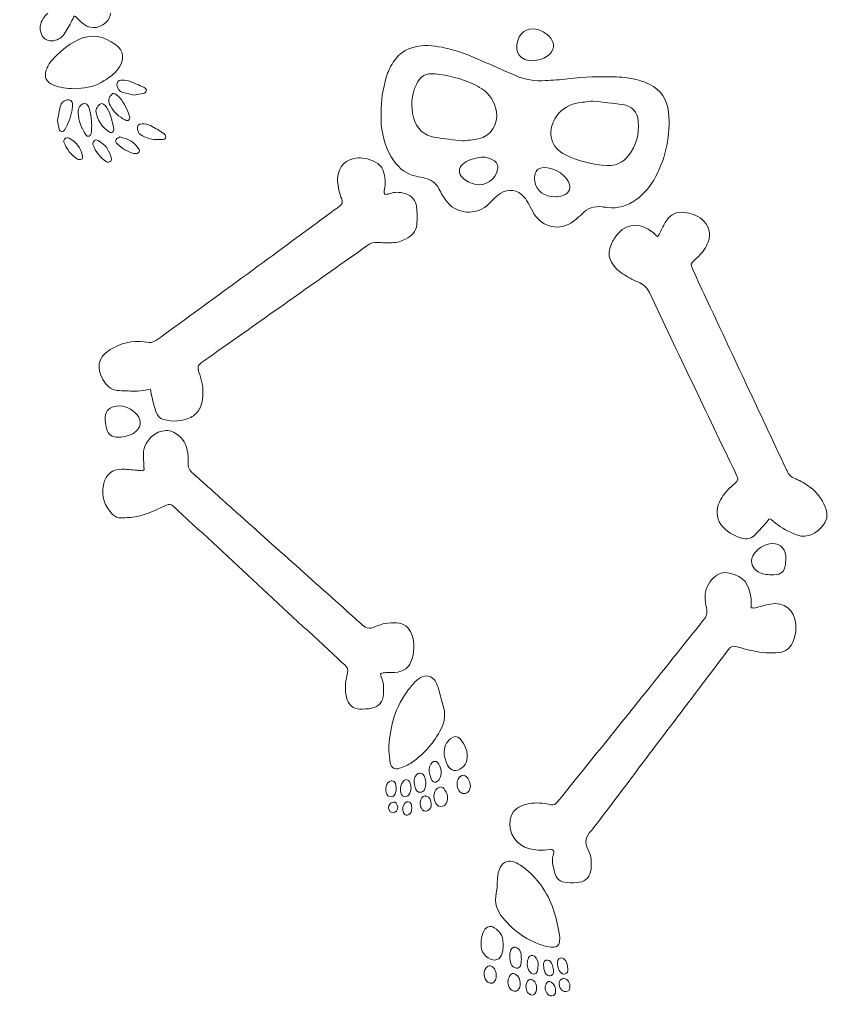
# Model space of a CAD drawing. Header units: inches. Extents: x -17 to -2.2, y 1.5 to 16.3.
# Drawn here: x -17.04 to -10.84, y 2.03 to 9.52 of the extents above; entities that cross this region are included whole.
import ezdxf

# ---------------------------------------------------------------- set-up
doc = ezdxf.new("R2010")
doc.units = ezdxf.units.IN
doc.header["$MEASUREMENT"] = 0
doc.layers.add('Layer 1', color=7, linetype='Continuous')

# ---------------------------------------------------------------- blocks, each defined once
blk = doc.blocks.new('block 7')
at = {"layer": 'Layer 1', "lineweight": 0}
for points, knots in [([(-14.2691, 8.8005), (-14.2732, 8.8947), (-14.2565, 8.9861), (-14.2302, 9.0761), (-14.2182, 9.1168), (-14.2016, 9.1553), (-14.1782, 9.1909), (-14.127, 9.2688), (-14.0535, 9.309), (-13.962, 9.3171), (-13.8903, 9.3235), (-13.8203, 9.3111), (-13.7512, 9.2936), (-13.6518, 9.2684), (-13.5575, 9.2291), (-13.4641, 9.1877), (-13.389, 9.1544), (-13.3138, 9.1216), (-13.2386, 9.0886), (-13.166, 9.0568), (-13.0899, 9.0448), (-13.011, 9.0501), (-12.9534, 9.054), (-12.8955, 9.0563), (-12.8384, 9.0638), (-12.7146, 9.08), (-12.5905, 9.0811), (-12.466, 9.0782), (-12.4078, 9.0769), (-12.3509, 9.0678), (-12.2951, 9.0528), (-12.2674, 9.0454), (-12.24, 9.0352), (-12.2142, 9.0226), (-12.125, 8.979), (-12.0761, 8.9046), (-12.0666, 8.8076), (-12.0494, 8.6329), (-12.0844, 8.4673), (-12.1659, 8.312), (-12.2025, 8.2422), (-12.2517, 8.1826), (-12.316, 8.1362), (-12.3816, 8.0888), (-12.4538, 8.0657), (-12.5353, 8.0776), (-12.5485, 8.0795), (-12.5619, 8.08), (-12.5751, 8.0818), (-12.6368, 8.0901), (-12.6885, 8.0713), (-12.7322, 8.027), (-12.7524, 8.0065), (-12.7734, 7.9862), (-12.7968, 7.9696), (-12.9009, 7.8956), (-13.0293, 7.9209), (-13.098, 8.0283), (-13.1123, 8.0507), (-13.1223, 8.0757), (-13.1356, 8.0987), (-13.1478, 8.1198), (-13.1595, 8.1418), (-13.1754, 8.1599), (-13.2219, 8.2129), (-13.2976, 8.2227), (-13.3566, 8.1842), (-13.375, 8.1722), (-13.391, 8.1563), (-13.4074, 8.1414), (-13.4255, 8.125), (-13.4421, 8.107), (-13.4604, 8.0909), (-13.5459, 8.016), (-13.6818, 8.0311), (-13.7515, 8.1045), (-13.7696, 8.1236), (-13.7842, 8.1463), (-13.7987, 8.1685), (-13.8096, 8.1852), (-13.8177, 8.2036), (-13.827, 8.2213), (-13.8504, 8.2654), (-13.8876, 8.2911), (-13.9355, 8.3022), (-13.9571, 8.3072), (-13.9788, 8.3119), (-14.0006, 8.3164), (-14.0742, 8.3317), (-14.1289, 8.3746), (-14.1721, 8.4342), (-14.2325, 8.5177), (-14.2592, 8.6131), (-14.2687, 8.714), (-14.2714, 8.7426), (-14.2691, 8.7717), (-14.2691, 8.8005)], [0, 0, 0, 0, 1, 1, 1, 2, 2, 2, 3, 3, 3, 4, 4, 4, 5, 5, 5, 6, 6, 6, 7, 7, 7, 8, 8, 8, 9, 9, 9, 10, 10, 10, 11, 11, 11, 12, 12, 12, 13, 13, 13, 14, 14, 14, 15, 15, 15, 16, 16, 16, 17, 17, 17, 18, 18, 18, 19, 19, 19, 20, 20, 20, 21, 21, 21, 22, 22, 22, 23, 23, 23, 24, 24, 24, 25, 25, 25, 26, 26, 26, 27, 27, 27, 28, 28, 28, 29, 29, 29, 30, 30, 30, 31, 31, 31, 32, 32, 32, 32]), ([(-14.0211, 8.7667), (-13.9978, 8.6812), (-13.9444, 8.6278), (-13.8557, 8.6144), (-13.7856, 8.6039), (-13.715, 8.5962), (-13.6455, 8.5874), (-13.6043, 8.5924), (-13.564, 8.5941), (-13.5254, 8.6028), (-13.4279, 8.6247), (-13.3695, 8.7157), (-13.3862, 8.8136), (-13.3989, 8.8876), (-13.4356, 8.946), (-13.4979, 8.9876), (-13.5199, 9.0023), (-13.5433, 9.0156), (-13.5674, 9.0266), (-13.6591, 9.0686), (-13.7568, 9.0894), (-13.8561, 9.1017), (-13.9271, 9.1105), (-13.9693, 9.085), (-14.0001, 9.0197), (-14.0385, 8.9383), (-14.0449, 8.8537), (-14.0211, 8.7667)], [0, 0, 0, 0, 1, 1, 1, 2, 2, 2, 3, 3, 3, 4, 4, 4, 5, 5, 5, 6, 6, 6, 7, 7, 7, 8, 8, 8, 9, 9, 9, 9]), ([(-12.8562, 8.4812), (-12.7557, 8.4315), (-12.648, 8.4057), (-12.5357, 8.3992), (-12.4677, 8.3952), (-12.4148, 8.4233), (-12.3738, 8.475), (-12.3129, 8.5518), (-12.2899, 8.6402), (-12.2985, 8.7372), (-12.305, 8.8108), (-12.3467, 8.8573), (-12.4188, 8.8666), (-12.4936, 8.8762), (-12.5686, 8.8843), (-12.6471, 8.8935), (-12.6883, 8.888), (-12.7329, 8.8852), (-12.7759, 8.8755), (-12.8462, 8.8598), (-12.9014, 8.8203), (-12.9376, 8.7569), (-12.9991, 8.6488), (-12.9676, 8.5364), (-12.8562, 8.4812)], [0, 0, 0, 0, 1, 1, 1, 2, 2, 2, 3, 3, 3, 4, 4, 4, 5, 5, 5, 6, 6, 6, 7, 7, 7, 8, 8, 8, 8]), ([(-13.4102, 8.4404), (-13.4376, 8.4566), (-13.4676, 8.4622), (-13.4999, 8.4641), (-13.5278, 8.4581), (-13.5567, 8.455), (-13.5832, 8.4453), (-13.6053, 8.4372), (-13.6273, 8.4243), (-13.6445, 8.4084), (-13.6788, 8.3766), (-13.6773, 8.3371), (-13.6444, 8.3039), (-13.617, 8.2763), (-13.5821, 8.2626), (-13.5452, 8.2542), (-13.4723, 8.2376), (-13.3897, 8.2939), (-13.377, 8.3677), (-13.3715, 8.3998), (-13.3821, 8.4239), (-13.4102, 8.4404)], [0, 0, 0, 0, 1, 1, 1, 2, 2, 2, 3, 3, 3, 4, 4, 4, 5, 5, 5, 6, 6, 6, 7, 7, 7, 7]), ([(-13.0924, 8.2787), (-13.0788, 8.2038), (-13.0204, 8.1584), (-12.9286, 8.158), (-12.9191, 8.1598), (-12.8965, 8.1608), (-12.8761, 8.1682), (-12.8235, 8.1872), (-12.8089, 8.2296), (-12.8351, 8.2798), (-12.8671, 8.3411), (-12.9704, 8.3933), (-13.0373, 8.382), (-13.0638, 8.3775), (-13.0828, 8.3623), (-13.0893, 8.3371), (-13.0942, 8.3185), (-13.0958, 8.2975), (-13.0924, 8.2787)], [0, 0, 0, 0, 1, 1, 1, 2, 2, 2, 3, 3, 3, 4, 4, 4, 5, 5, 5, 6, 6, 6, 6])]:
    blk.add_open_spline(points, degree=3, knots=knots, dxfattribs=at)

msp = doc.modelspace()

# ---------------------------------------------------------------- linework, layer by layer
at = {"layer": 'Layer 1', "lineweight": 0}
for points, knots in [([(-16.7003, 9.4071), (-16.6774, 9.4394), (-16.6601, 9.4757), (-16.6407, 9.5105), (-16.6345, 9.5216), (-16.6297, 9.5334), (-16.625, 9.5435), (-16.6186, 9.543), (-16.6156, 9.5437), (-16.6145, 9.5425), (-16.6004, 9.5289), (-16.5866, 9.5149), (-16.5727, 9.5011), (-16.5154, 9.4438), (-16.4412, 9.4416), (-16.3822, 9.4953), (-16.3359, 9.5373), (-16.3311, 9.5969), (-16.3732, 9.6431), (-16.3876, 9.659), (-16.4079, 9.6702), (-16.427, 9.6808), (-16.442, 9.6892), (-16.4594, 9.6934), (-16.4793, 9.7007), (-16.4825, 9.7231), (-16.4867, 9.7447), (-16.4884, 9.7665), (-16.4976, 9.8793), (-16.5063, 9.9922), (-16.5148, 10.1051), (-16.5263, 10.2556), (-16.5377, 10.4061), (-16.5488, 10.5566), (-16.5585, 10.6895), (-16.5673, 10.8224), (-16.5779, 10.9551), (-16.5804, 10.9858), (-16.5737, 11.0114), (-16.5556, 11.036), (-16.5346, 11.0646), (-16.517, 11.0957), (-16.4958, 11.1242), (-16.4612, 11.1707), (-16.4775, 11.2427), (-16.5177, 11.2824), (-16.531, 11.2955), (-16.5466, 11.3021), (-16.565, 11.3039), (-16.6091, 11.3082), (-16.6425, 11.2891), (-16.6698, 11.2569), (-16.6851, 11.2388), (-16.6992, 11.2197), (-16.7182, 11.1955), (-16.7366, 11.2167), (-16.7475, 11.2307), (-16.7597, 11.2434), (-16.7981, 11.2834), (-16.8453, 11.3068), (-16.9004, 11.3117), (-16.9449, 11.3157), (-16.9839, 11.3033), (-17.0111, 11.2647), (-17.0396, 11.2244), (-17.0427, 11.1829), (-17.0177, 11.1399), (-16.992, 11.0959), (-16.9539, 11.0655), (-16.9073, 11.0478), (-16.878, 11.0366), (-16.8655, 11.0173), (-16.862, 10.9886), (-16.8606, 10.9776), (-16.8584, 10.9667), (-16.8572, 10.9556), (-16.8489, 10.8784), (-16.8409, 10.8012), (-16.8325, 10.7239), (-16.8246, 10.6511), (-16.8164, 10.5784), (-16.8082, 10.5056), (-16.7909, 10.3512), (-16.7738, 10.1968), (-16.7561, 10.0425), (-16.745, 9.9455), (-16.7361, 9.8481), (-16.7205, 9.7518), (-16.7096, 9.6848), (-16.7233, 9.6345), (-16.7846, 9.5994), (-16.8154, 9.5818), (-16.8417, 9.557), (-16.8609, 9.5263), (-16.8847, 9.4886), (-16.8929, 9.4484), (-16.875, 9.4058), (-16.8609, 9.3724), (-16.8328, 9.3548), (-16.7964, 9.3553), (-16.7553, 9.3559), (-16.7227, 9.3753), (-16.7003, 9.4071)], [0, 0, 0, 0, 1, 1, 1, 2, 2, 2, 3, 3, 3, 4, 4, 4, 5, 5, 5, 6, 6, 6, 7, 7, 7, 8, 8, 8, 9, 9, 9, 10, 10, 10, 11, 11, 11, 12, 12, 12, 13, 13, 13, 14, 14, 14, 15, 15, 15, 16, 16, 16, 17, 17, 17, 18, 18, 18, 19, 19, 19, 20, 20, 20, 21, 21, 21, 22, 22, 22, 23, 23, 23, 24, 24, 24, 25, 25, 25, 26, 26, 26, 27, 27, 27, 28, 28, 28, 29, 29, 29, 30, 30, 30, 31, 31, 31, 32, 32, 32, 33, 33, 33, 34, 34, 34, 34]), ([(-13.2225, 9.357), (-13.2517, 9.2667), (-13.2045, 9.2012), (-13.1028, 9.2024), (-13.0693, 9.2057), (-13.0305, 9.2135), (-12.9967, 9.2374), (-12.9379, 9.2789), (-12.9324, 9.3373), (-12.9824, 9.39), (-13.0042, 9.4129), (-13.0311, 9.427), (-13.0606, 9.4388), (-13.1238, 9.4641), (-13.196, 9.4393), (-13.2225, 9.357)], [0, 0, 0, 0, 1, 1, 1, 2, 2, 2, 3, 3, 3, 4, 4, 4, 5, 5, 5, 5]), ([(-16.4169, 9.0354), (-16.3843, 9.0538), (-16.353, 9.0755), (-16.3239, 9.0991), (-16.3054, 9.1143), (-16.2898, 9.1344), (-16.2768, 9.1547), (-16.2362, 9.218), (-16.2449, 9.28), (-16.3054, 9.3251), (-16.3954, 9.3922), (-16.4937, 9.414), (-16.5989, 9.3606), (-16.675, 9.322), (-16.74, 9.268), (-16.7962, 9.2043), (-16.8147, 9.1833), (-16.8287, 9.1562), (-16.8378, 9.1295), (-16.8558, 9.076), (-16.8368, 9.0393), (-16.7857, 9.0168), (-16.7336, 8.9938), (-16.6778, 8.9924), (-16.6272, 8.9872), (-16.551, 8.9906), (-16.4804, 8.9997), (-16.4169, 9.0354)], [0, 0, 0, 0, 1, 1, 1, 2, 2, 2, 3, 3, 3, 4, 4, 4, 5, 5, 5, 6, 6, 6, 7, 7, 7, 8, 8, 8, 9, 9, 9, 9]), ([(-16.1627, 8.9397), (-16.1371, 8.9439), (-16.1151, 8.9459), (-16.0941, 8.9517), (-16.085, 8.9542), (-16.0746, 8.9631), (-16.0709, 8.9717), (-16.066, 8.9834), (-16.0766, 8.9927), (-16.0865, 8.9971), (-16.1267, 9.015), (-16.1668, 9.0335), (-16.2082, 9.0481), (-16.2262, 9.0545), (-16.2473, 9.0535), (-16.267, 9.0531), (-16.2865, 9.0526), (-16.2974, 9.0371), (-16.2965, 9.0171), (-16.2952, 8.986), (-16.2757, 8.9681), (-16.2496, 8.9595), (-16.2206, 8.95), (-16.1898, 8.9457), (-16.1627, 8.9397)], [0, 0, 0, 0, 1, 1, 1, 2, 2, 2, 3, 3, 3, 4, 4, 4, 5, 5, 5, 6, 6, 6, 7, 7, 7, 8, 8, 8, 8]), ([(-16.2329, 8.7483), (-16.2228, 8.7433), (-16.2108, 8.7403), (-16.2033, 8.7513), (-16.199, 8.7577), (-16.1957, 8.769), (-16.1984, 8.7755), (-16.2185, 8.8242), (-16.2359, 8.8746), (-16.2709, 8.9154), (-16.2808, 8.9269), (-16.2934, 8.9363), (-16.3056, 8.9455), (-16.3105, 8.9491), (-16.3179, 8.9493), (-16.3287, 8.9523), (-16.3372, 8.9419), (-16.3496, 8.9318), (-16.3549, 8.9189), (-16.3636, 8.8974), (-16.3581, 8.8751), (-16.3465, 8.8555), (-16.3189, 8.8091), (-16.2814, 8.7727), (-16.2329, 8.7483)], [0, 0, 0, 0, 1, 1, 1, 2, 2, 2, 3, 3, 3, 4, 4, 4, 5, 5, 5, 6, 6, 6, 7, 7, 7, 8, 8, 8, 8]), ([(-16.6976, 8.6709), (-16.6681, 8.7182), (-16.6511, 8.7707), (-16.64, 8.825), (-16.637, 8.84), (-16.6362, 8.8557), (-16.6365, 8.871), (-16.6369, 8.8934), (-16.6545, 8.9062), (-16.677, 8.9027), (-16.7077, 8.898), (-16.7229, 8.8758), (-16.7303, 8.8499), (-16.74, 8.8162), (-16.7448, 8.7811), (-16.7519, 8.7459), (-16.7477, 8.7217), (-16.7447, 8.6977), (-16.7387, 8.6745), (-16.737, 8.6681), (-16.7264, 8.6606), (-16.7194, 8.66), (-16.7123, 8.6594), (-16.7014, 8.6648), (-16.6976, 8.6709)], [0, 0, 0, 0, 1, 1, 1, 2, 2, 2, 3, 3, 3, 4, 4, 4, 5, 5, 5, 6, 6, 6, 7, 7, 7, 8, 8, 8, 8]), ([(-16.5152, 8.8527), (-16.5259, 8.8799), (-16.5519, 8.8827), (-16.5733, 8.862), (-16.5907, 8.8451), (-16.5959, 8.8243), (-16.5941, 8.8016), (-16.5894, 8.7411), (-16.5693, 8.6857), (-16.5356, 8.6353), (-16.529, 8.6255), (-16.5183, 8.6195), (-16.5074, 8.6248), (-16.5009, 8.628), (-16.4944, 8.6373), (-16.4933, 8.6447), (-16.4903, 8.6642), (-16.4904, 8.6841), (-16.489, 8.7066), (-16.491, 8.7304), (-16.4913, 8.757), (-16.4957, 8.783), (-16.4998, 8.8067), (-16.5064, 8.8303), (-16.5152, 8.8527)], [0, 0, 0, 0, 1, 1, 1, 2, 2, 2, 3, 3, 3, 4, 4, 4, 5, 5, 5, 6, 6, 6, 7, 7, 7, 8, 8, 8, 8]), ([(-16.384, 8.8568), (-16.4013, 8.8813), (-16.427, 8.8791), (-16.4436, 8.8534), (-16.4504, 8.8428), (-16.4529, 8.8294), (-16.4573, 8.8176), (-16.4455, 8.7469), (-16.4099, 8.6934), (-16.353, 8.6538), (-16.3476, 8.65), (-16.3345, 8.651), (-16.3289, 8.6551), (-16.3232, 8.6594), (-16.3185, 8.671), (-16.3199, 8.678), (-16.3275, 8.7147), (-16.3349, 8.7518), (-16.3469, 8.7871), (-16.3553, 8.8118), (-16.3688, 8.8355), (-16.384, 8.8568)], [0, 0, 0, 0, 1, 1, 1, 2, 2, 2, 3, 3, 3, 4, 4, 4, 5, 5, 5, 6, 6, 6, 7, 7, 7, 7]), ([(-16.099, 8.6258), (-16.0631, 8.6075), (-16.0247, 8.5973), (-15.984, 8.5977), (-15.9729, 8.5977), (-15.9618, 8.5971), (-15.9508, 8.5979), (-15.9373, 8.599), (-15.922, 8.6019), (-15.9215, 8.6181), (-15.9213, 8.6272), (-15.9282, 8.6401), (-15.9359, 8.645), (-15.9694, 8.6665), (-16.0034, 8.6878), (-16.0392, 8.705), (-16.0584, 8.7143), (-16.0815, 8.7174), (-16.1032, 8.7192), (-16.1287, 8.7213), (-16.1432, 8.7013), (-16.1389, 8.6758), (-16.1348, 8.6516), (-16.1193, 8.6361), (-16.099, 8.6258)], [0, 0, 0, 0, 1, 1, 1, 2, 2, 2, 3, 3, 3, 4, 4, 4, 5, 5, 5, 6, 6, 6, 7, 7, 7, 8, 8, 8, 8]), ([(-16.1674, 8.4913), (-16.1593, 8.4891), (-16.1499, 8.49), (-16.1414, 8.4912), (-16.1279, 8.4931), (-16.1185, 8.5107), (-16.1254, 8.5217), (-16.1591, 8.5754), (-16.2084, 8.6055), (-16.2738, 8.6181), (-16.2828, 8.6126), (-16.2968, 8.6083), (-16.303, 8.5989), (-16.3112, 8.5865), (-16.3023, 8.5731), (-16.2923, 8.5638), (-16.2562, 8.5302), (-16.2154, 8.5042), (-16.1674, 8.4913)], [0, 0, 0, 0, 1, 1, 1, 2, 2, 2, 3, 3, 3, 4, 4, 4, 5, 5, 5, 6, 6, 6, 6]), ([(-16.6622, 8.6088), (-16.6678, 8.6116), (-16.6748, 8.6118), (-16.6776, 8.6125), (-16.6957, 8.6123), (-16.7088, 8.5935), (-16.7028, 8.5784), (-16.6811, 8.524), (-16.6481, 8.4778), (-16.5973, 8.4469), (-16.5899, 8.4423), (-16.5758, 8.4437), (-16.5672, 8.4477), (-16.562, 8.4501), (-16.5579, 8.4636), (-16.5596, 8.4707), (-16.5738, 8.5312), (-16.6046, 8.5802), (-16.6622, 8.6088)], [0, 0, 0, 0, 1, 1, 1, 2, 2, 2, 3, 3, 3, 4, 4, 4, 5, 5, 5, 6, 6, 6, 6]), ([(-16.3751, 8.4276), (-16.3681, 8.4231), (-16.3535, 8.4251), (-16.3452, 8.4294), (-16.34, 8.4321), (-16.3364, 8.4455), (-16.3382, 8.4527), (-16.3527, 8.5131), (-16.3841, 8.5616), (-16.4408, 8.5909), (-16.4464, 8.5938), (-16.4535, 8.5939), (-16.4575, 8.5948), (-16.4735, 8.5946), (-16.4857, 8.5753), (-16.4799, 8.5593), (-16.4599, 8.5037), (-16.4244, 8.4596), (-16.3751, 8.4276)], [0, 0, 0, 0, 1, 1, 1, 2, 2, 2, 3, 3, 3, 4, 4, 4, 5, 5, 5, 6, 6, 6, 6]), ([(-16.393, 6.742), (-16.366, 6.7002), (-16.3287, 6.6748), (-16.2782, 6.6726), (-16.2317, 6.6705), (-16.1851, 6.6682), (-16.1386, 6.6695), (-16.1081, 6.6703), (-16.0777, 6.6773), (-16.0384, 6.6828), (-16.0341, 6.6582), (-16.0318, 6.6386), (-16.027, 6.6196), (-16.0172, 6.581), (-16.008, 6.5421), (-15.9947, 6.5047), (-15.9857, 6.4792), (-15.9669, 6.4596), (-15.9391, 6.4513), (-15.8678, 6.43), (-15.7983, 6.4373), (-15.7312, 6.4667), (-15.6974, 6.4815), (-15.674, 6.5083), (-15.6586, 6.5417), (-15.6456, 6.5702), (-15.6386, 6.6001), (-15.6371, 6.6317), (-15.6344, 6.6881), (-15.6421, 6.7435), (-15.6614, 6.7955), (-15.6882, 6.867), (-15.6708, 6.871), (-15.624, 6.9037), (-15.6131, 6.9113), (-15.6021, 6.919), (-15.5913, 6.9267), (-15.2341, 7.179), (-14.8769, 7.4314), (-14.5197, 7.6837), (-14.4707, 7.7183), (-14.4213, 7.7522), (-14.373, 7.7878), (-14.3503, 7.8046), (-14.3269, 7.8109), (-14.2986, 7.8088), (-14.261, 7.8061), (-14.2232, 7.8068), (-14.1855, 7.807), (-14.1493, 7.8073), (-14.1152, 7.818), (-14.0832, 7.8339), (-14.0371, 7.8567), (-14.002, 7.892), (-13.9967, 7.9445), (-13.992, 7.9904), (-13.9928, 8.0377), (-13.9984, 8.0836), (-14.0042, 8.1305), (-14.0325, 8.1664), (-14.0789, 8.181), (-14.1147, 8.1922), (-14.1519, 8.2003), (-14.19, 8.1867), (-14.206, 8.181), (-14.2234, 8.1793), (-14.2384, 8.1761), (-14.2549, 8.1959), (-14.2454, 8.2134), (-14.2424, 8.2301), (-14.2351, 8.2705), (-14.2397, 8.3098), (-14.2509, 8.3486), (-14.2599, 8.3798), (-14.2783, 8.4044), (-14.3064, 8.4206), (-14.3495, 8.4455), (-14.3959, 8.4597), (-14.4461, 8.4572), (-14.5386, 8.4525), (-14.599, 8.3929), (-14.6035, 8.3004), (-14.6047, 8.2763), (-14.6018, 8.2516), (-14.5975, 8.2278), (-14.5932, 8.2038), (-14.5871, 8.1798), (-14.5778, 8.1574), (-14.5598, 8.1138), (-14.5658, 8.1018), (-14.6052, 8.075), (-14.6235, 8.0626), (-14.6409, 8.0487), (-14.6588, 8.0355), (-14.8555, 7.8909), (-15.0521, 7.746), (-15.2491, 7.6017), (-15.4855, 7.4285), (-15.7222, 7.2558), (-15.959, 7.0832), (-16.0262, 7.0342), (-16.0239, 7.0392), (-16.0868, 7.0472), (-16.1804, 7.059), (-16.2674, 7.0356), (-16.3478, 6.9867), (-16.4499, 6.9245), (-16.4492, 6.8435), (-16.4036, 6.759), (-16.4004, 6.7531), (-16.3966, 6.7476), (-16.393, 6.742)], [0, 0, 0, 0, 1, 1, 1, 2, 2, 2, 3, 3, 3, 4, 4, 4, 5, 5, 5, 6, 6, 6, 7, 7, 7, 8, 8, 8, 9, 9, 9, 10, 10, 10, 11, 11, 11, 12, 12, 12, 13, 13, 13, 14, 14, 14, 15, 15, 15, 16, 16, 16, 17, 17, 17, 18, 18, 18, 19, 19, 19, 20, 20, 20, 21, 21, 21, 22, 22, 22, 23, 23, 23, 24, 24, 24, 25, 25, 25, 26, 26, 26, 27, 27, 27, 28, 28, 28, 29, 29, 29, 30, 30, 30, 31, 31, 31, 32, 32, 32, 33, 33, 33, 34, 34, 34, 35, 35, 35, 36, 36, 36, 37, 37, 37, 37]), ([(-10.9817, 5.933), (-11.0157, 5.9574), (-11.0527, 5.9795), (-11.0913, 5.9949), (-11.1253, 6.0085), (-11.1481, 6.0277), (-11.1599, 6.0615), (-11.1621, 6.0677), (-11.1659, 6.0734), (-11.1687, 6.0794), (-11.3664, 6.5018), (-11.5641, 6.9242), (-11.7618, 7.3465), (-11.8022, 7.433), (-11.8431, 7.5193), (-11.8831, 7.606), (-11.8982, 7.6386), (-11.8961, 7.646), (-11.8709, 7.6701), (-11.8581, 7.6824), (-11.8444, 7.6938), (-11.8321, 7.7066), (-11.8026, 7.7372), (-11.7775, 7.7707), (-11.7628, 7.8114), (-11.7384, 7.8789), (-11.7537, 7.9385), (-11.809, 7.985), (-11.8495, 8.0191), (-11.8976, 8.0348), (-11.9496, 8.0395), (-12.0025, 8.0443), (-12.0467, 8.0255), (-12.0776, 7.9831), (-12.097, 7.9565), (-12.11, 7.9253), (-12.1257, 7.8961), (-12.1328, 7.8829), (-12.1394, 7.8696), (-12.149, 7.8508), (-12.1673, 7.8676), (-12.1808, 7.8814), (-12.1957, 7.8936), (-12.2596, 7.9458), (-12.3756, 7.9688), (-12.453, 7.8782), (-12.4715, 7.8564), (-12.4875, 7.8317), (-12.5004, 7.8061), (-12.5377, 7.7326), (-12.5277, 7.6714), (-12.4699, 7.6115), (-12.4546, 7.5956), (-12.4379, 7.5799), (-12.4191, 7.5687), (-12.3811, 7.546), (-12.3426, 7.5229), (-12.3017, 7.5066), (-12.2599, 7.49), (-12.233, 7.4652), (-12.2134, 7.4239), (-11.9942, 6.9624), (-11.7734, 6.5018), (-11.5531, 6.0409), (-11.5455, 6.0251), (-11.5397, 6.0084), (-11.534, 5.9944), (-11.5432, 5.9661), (-11.5668, 5.9548), (-11.5839, 5.9381), (-11.6207, 5.9021), (-11.6559, 5.865), (-11.6766, 5.8172), (-11.702, 5.7586), (-11.7033, 5.6997), (-11.6642, 5.6463), (-11.6249, 5.5926), (-11.5703, 5.5595), (-11.5068, 5.5405), (-11.4695, 5.5293), (-11.4352, 5.5361), (-11.4076, 5.5624), (-11.3788, 5.5897), (-11.353, 5.6203), (-11.3264, 5.6499), (-11.315, 5.6627), (-11.305, 5.6767), (-11.2964, 5.6875), (-11.2889, 5.6875), (-11.2862, 5.6884), (-11.2847, 5.6874), (-11.2774, 5.6825), (-11.2698, 5.6778), (-11.2635, 5.6719), (-11.2174, 5.6288), (-11.1627, 5.6003), (-11.1057, 5.5743), (-11.0261, 5.5379), (-10.9579, 5.5579), (-10.8947, 5.6221), (-10.8497, 5.6679), (-10.8399, 5.7219), (-10.8653, 5.7816), (-10.891, 5.8422), (-10.9284, 5.8947), (-10.9817, 5.933)], [0, 0, 0, 0, 1, 1, 1, 2, 2, 2, 3, 3, 3, 4, 4, 4, 5, 5, 5, 6, 6, 6, 7, 7, 7, 8, 8, 8, 9, 9, 9, 10, 10, 10, 11, 11, 11, 12, 12, 12, 13, 13, 13, 14, 14, 14, 15, 15, 15, 16, 16, 16, 17, 17, 17, 18, 18, 18, 19, 19, 19, 20, 20, 20, 21, 21, 21, 22, 22, 22, 23, 23, 23, 24, 24, 24, 25, 25, 25, 26, 26, 26, 27, 27, 27, 28, 28, 28, 29, 29, 29, 30, 30, 30, 31, 31, 31, 32, 32, 32, 33, 33, 33, 34, 34, 34, 35, 35, 35, 35]), ([(-16.2996, 6.5543), (-16.3495, 6.5494), (-16.3825, 6.5184), (-16.3853, 6.4686), (-16.3869, 6.4404), (-16.3821, 6.411), (-16.3753, 6.3834), (-16.3631, 6.334), (-16.3352, 6.3152), (-16.2832, 6.3154), (-16.2412, 6.3156), (-16.1903, 6.3298), (-16.163, 6.3489), (-16.1107, 6.3856), (-16.1013, 6.4374), (-16.1414, 6.4861), (-16.1819, 6.5351), (-16.2347, 6.5605), (-16.2996, 6.5543)], [0, 0, 0, 0, 1, 1, 1, 2, 2, 2, 3, 3, 3, 4, 4, 4, 5, 5, 5, 6, 6, 6, 6]), ([(-14.143, 4.5143), (-14.097, 4.5222), (-14.0593, 4.5459), (-14.0417, 4.5915), (-14.0143, 4.6621), (-14.009, 4.7342), (-14.0365, 4.8062), (-14.0566, 4.8589), (-14.0941, 4.888), (-14.152, 4.8915), (-14.2088, 4.895), (-14.2642, 4.886), (-14.3143, 4.8622), (-14.3616, 4.8397), (-14.3943, 4.8514), (-14.4257, 4.8863), (-14.4287, 4.8895), (-14.4323, 4.8923), (-14.4356, 4.8952), (-14.7601, 5.1853), (-15.0846, 5.4753), (-15.409, 5.7655), (-15.51, 5.8558), (-15.6102, 5.9469), (-15.7119, 6.0364), (-15.7391, 6.0604), (-15.7528, 6.0854), (-15.7494, 6.1231), (-15.7466, 6.1535), (-15.7505, 6.1853), (-15.7562, 6.2156), (-15.768, 6.2785), (-15.8054, 6.3243), (-15.8617, 6.3532), (-15.8787, 6.362), (-15.8999, 6.3669), (-15.919, 6.3665), (-15.9999, 6.365), (-16.084, 6.2893), (-16.0919, 6.209), (-16.0956, 6.1719), (-16.0906, 6.1339), (-16.0894, 6.0963), (-16.089, 6.0858), (-16.0881, 6.0754), (-16.0875, 6.0668), (-16.0949, 6.0625), (-16.0986, 6.0585), (-16.1023, 6.0585), (-16.1155, 6.0588), (-16.1286, 6.0606), (-16.1418, 6.0616), (-16.1816, 6.0646), (-16.2215, 6.0713), (-16.261, 6.0695), (-16.3294, 6.0664), (-16.3784, 6.038), (-16.3991, 5.9489), (-16.4194, 5.8616), (-16.3879, 5.7874), (-16.3292, 5.7236), (-16.312, 5.7049), (-16.2881, 5.6956), (-16.2631, 5.6964), (-16.2233, 5.6978), (-16.183, 5.6988), (-16.1443, 5.7066), (-16.0788, 5.7199), (-16.017, 5.7457), (-15.9572, 5.7755), (-15.8877, 5.8103), (-15.8892, 5.8104), (-15.8308, 5.7563), (-15.4206, 5.3758), (-15.0101, 4.9954), (-14.6001, 4.6147), (-14.508, 4.5292), (-14.5215, 4.5604), (-14.5399, 4.4458), (-14.5438, 4.4218), (-14.5456, 4.397), (-14.5439, 4.3729), (-14.5423, 4.3488), (-14.5375, 4.3243), (-14.5298, 4.3015), (-14.5148, 4.2573), (-14.4828, 4.2314), (-14.4354, 4.2303), (-14.4045, 4.2297), (-14.3728, 4.2303), (-14.3428, 4.2367), (-14.285, 4.2491), (-14.2554, 4.2858), (-14.2522, 4.3446), (-14.2497, 4.3911), (-14.2481, 4.438), (-14.2719, 4.4811), (-14.2747, 4.4862), (-14.273, 4.4938), (-14.2737, 4.5041), (-14.2605, 4.506), (-14.2482, 4.5087), (-14.2358, 4.5094), (-14.2049, 4.5113), (-14.1733, 4.5092), (-14.143, 4.5143)], [0, 0, 0, 0, 1, 1, 1, 2, 2, 2, 3, 3, 3, 4, 4, 4, 5, 5, 5, 6, 6, 6, 7, 7, 7, 8, 8, 8, 9, 9, 9, 10, 10, 10, 11, 11, 11, 12, 12, 12, 13, 13, 13, 14, 14, 14, 15, 15, 15, 16, 16, 16, 17, 17, 17, 18, 18, 18, 19, 19, 19, 20, 20, 20, 21, 21, 21, 22, 22, 22, 23, 23, 23, 24, 24, 24, 25, 25, 25, 26, 26, 26, 27, 27, 27, 28, 28, 28, 29, 29, 29, 30, 30, 30, 31, 31, 31, 32, 32, 32, 33, 33, 33, 34, 34, 34, 35, 35, 35, 35]), ([(-11.3797, 5.2834), (-11.3481, 5.2636), (-11.3132, 5.2611), (-11.2777, 5.2598), (-11.271, 5.2599), (-11.2644, 5.2596), (-11.2578, 5.2599), (-11.2013, 5.2623), (-11.177, 5.2832), (-11.1698, 5.3383), (-11.167, 5.3601), (-11.1663, 5.3826), (-11.168, 5.4044), (-11.173, 5.4716), (-11.2256, 5.5115), (-11.2917, 5.4977), (-11.3386, 5.4878), (-11.3779, 5.4637), (-11.4068, 5.4247), (-11.4457, 5.3721), (-11.4348, 5.3181), (-11.3797, 5.2834)], [0, 0, 0, 0, 1, 1, 1, 2, 2, 2, 3, 3, 3, 4, 4, 4, 5, 5, 5, 6, 6, 6, 7, 7, 7, 7]), ([(-11.2862, 5.0351), (-11.3253, 5.0278), (-11.3633, 5.0147), (-11.4021, 5.0056), (-11.4114, 5.0034), (-11.422, 5.0064), (-11.4329, 5.0072), (-11.4329, 5.0336), (-11.4304, 5.0561), (-11.4333, 5.0778), (-11.4483, 5.1894), (-11.4855, 5.2463), (-11.6005, 5.2731), (-11.647, 5.2839), (-11.6885, 5.2703), (-11.7223, 5.236), (-11.763, 5.1947), (-11.7863, 5.1454), (-11.7856, 5.0869), (-11.7852, 5.0605), (-11.7836, 5.0331), (-11.7762, 5.008), (-11.7649, 4.9697), (-11.7748, 4.9412), (-11.7994, 4.9107), (-11.9555, 4.7172), (-12.1094, 4.5219), (-12.2651, 4.328), (-12.4722, 4.0701), (-12.6803, 3.8129), (-12.888, 3.5555), (-12.9437, 3.4865), (-12.931, 3.4903), (-13.015, 3.5045), (-13.0686, 3.5136), (-13.1215, 3.5108), (-13.1732, 3.4955), (-13.2314, 3.4783), (-13.2691, 3.4399), (-13.2794, 3.3794), (-13.297, 3.277), (-13.2331, 3.1821), (-13.1317, 3.1589), (-13.0883, 3.149), (-13.0443, 3.1439), (-12.9995, 3.1513), (-12.9826, 3.1541), (-12.9645, 3.161), (-12.9478, 3.1458), (-12.9472, 3.1403), (-12.944, 3.1329), (-12.9461, 3.1276), (-12.9661, 3.0764), (-12.9523, 3.0266), (-12.9396, 2.9773), (-12.9268, 2.9276), (-12.8968, 2.9025), (-12.8448, 2.8987), (-12.8141, 2.8965), (-12.7825, 2.8972), (-12.752, 2.9017), (-12.6987, 2.9097), (-12.6658, 2.9468), (-12.6604, 3.0007), (-12.6553, 3.0524), (-12.6578, 3.1053), (-12.6822, 3.1505), (-12.7145, 3.2102), (-12.6996, 3.2555), (-12.6561, 3.2988), (-12.653, 3.3019), (-12.6507, 3.3058), (-12.648, 3.3094), (-12.3587, 3.6918), (-12.0694, 4.0743), (-11.7802, 4.4568), (-11.7226, 4.5329), (-11.6642, 4.6085), (-11.6078, 4.6855), (-11.5889, 4.7113), (-11.5686, 4.7168), (-11.5391, 4.7077), (-11.4989, 4.6952), (-11.458, 4.6845), (-11.4168, 4.6758), (-11.3514, 4.662), (-11.2852, 4.6565), (-11.2182, 4.6645), (-11.1699, 4.6703), (-11.1368, 4.6951), (-11.1154, 4.7387), (-11.0933, 4.7841), (-11.0866, 4.8316), (-11.0903, 4.8812), (-11.0986, 4.9905), (-11.1795, 5.0549), (-11.2862, 5.0351)], [0, 0, 0, 0, 1, 1, 1, 2, 2, 2, 3, 3, 3, 4, 4, 4, 5, 5, 5, 6, 6, 6, 7, 7, 7, 8, 8, 8, 9, 9, 9, 10, 10, 10, 11, 11, 11, 12, 12, 12, 13, 13, 13, 14, 14, 14, 15, 15, 15, 16, 16, 16, 17, 17, 17, 18, 18, 18, 19, 19, 19, 20, 20, 20, 21, 21, 21, 22, 22, 22, 23, 23, 23, 24, 24, 24, 25, 25, 25, 26, 26, 26, 27, 27, 27, 28, 28, 28, 29, 29, 29, 30, 30, 30, 31, 31, 31, 32, 32, 32, 32]), ([(-13.8095, 4.0787), (-13.7789, 4.1369), (-13.7751, 4.1965), (-13.7957, 4.2591), (-13.8081, 4.2969), (-13.8154, 4.3364), (-13.8266, 4.3747), (-13.8327, 4.3958), (-13.8396, 4.4175), (-13.8504, 4.4364), (-13.8796, 4.4871), (-13.925, 4.4978), (-13.9746, 4.467), (-13.9877, 4.4589), (-14.0004, 4.4491), (-14.0105, 4.4377), (-14.0339, 4.4111), (-14.0572, 4.3841), (-14.0777, 4.3553), (-14.1707, 4.2236), (-14.2067, 4.0747), (-14.2109, 3.9153), (-14.2075, 3.8824), (-14.2068, 3.8488), (-14.1998, 3.8166), (-14.1916, 3.7791), (-14.1672, 3.7639), (-14.1303, 3.7756), (-14.0969, 3.7861), (-14.0636, 3.8011), (-14.0347, 3.8207), (-13.9371, 3.8865), (-13.8641, 3.9749), (-13.8095, 4.0787)], [0, 0, 0, 0, 1, 1, 1, 2, 2, 2, 3, 3, 3, 4, 4, 4, 5, 5, 5, 6, 6, 6, 7, 7, 7, 8, 8, 8, 9, 9, 9, 10, 10, 10, 11, 11, 11, 11]), ([(-13.6124, 3.8386), (-13.6036, 3.9013), (-13.6225, 3.9565), (-13.6652, 4.0024), (-13.6856, 4.0244), (-13.7133, 4.0242), (-13.7368, 4.0049), (-13.7712, 3.9767), (-13.7881, 3.9396), (-13.7876, 3.8796), (-13.7819, 3.8623), (-13.7753, 3.8294), (-13.7608, 3.8004), (-13.7372, 3.7531), (-13.6915, 3.7459), (-13.6507, 3.7787), (-13.6312, 3.7944), (-13.6159, 3.8138), (-13.6124, 3.8386)], [0, 0, 0, 0, 1, 1, 1, 2, 2, 2, 3, 3, 3, 4, 4, 4, 5, 5, 5, 6, 6, 6, 6]), ([(-13.8374, 3.6761), (-13.8325, 3.6804), (-13.8275, 3.6851), (-13.8239, 3.6905), (-13.8011, 3.7258), (-13.8078, 3.7907), (-13.8371, 3.8209), (-13.848, 3.8321), (-13.8666, 3.8318), (-13.879, 3.8204), (-13.8966, 3.8042), (-13.9029, 3.7838), (-13.9019, 3.7468), (-13.8982, 3.7343), (-13.8922, 3.7084), (-13.8825, 3.684), (-13.8754, 3.6662), (-13.8521, 3.6633), (-13.8374, 3.6761)], [0, 0, 0, 0, 1, 1, 1, 2, 2, 2, 3, 3, 3, 4, 4, 4, 5, 5, 5, 6, 6, 6, 6]), ([(-14.1808, 3.5601), (-14.1686, 3.5665), (-14.1629, 3.5777), (-14.1604, 3.5901), (-14.152, 3.6135), (-14.1525, 3.6377), (-14.1611, 3.6613), (-14.1642, 3.6698), (-14.1757, 3.6793), (-14.1843, 3.6804), (-14.1858, 3.6806), (-14.1873, 3.6805), (-14.189, 3.6804), (-14.1903, 3.6804), (-14.1917, 3.6803), (-14.1931, 3.68), (-14.2342, 3.6726), (-14.2413, 3.6082), (-14.2264, 3.577), (-14.2181, 3.5597), (-14.1988, 3.5507), (-14.1808, 3.5601)], [0, 0, 0, 0, 1, 1, 1, 2, 2, 2, 3, 3, 3, 4, 4, 4, 5, 5, 5, 6, 6, 6, 7, 7, 7, 7]), ([(-14.0499, 3.5854), (-14.044, 3.6002), (-14.0391, 3.6188), (-14.0411, 3.6348), (-14.0428, 3.6494), (-14.0488, 3.672), (-14.0608, 3.6816), (-14.084, 3.7002), (-14.1016, 3.6815), (-14.1105, 3.6589), (-14.1225, 3.6372), (-14.1258, 3.6095), (-14.12, 3.5867), (-14.1098, 3.5463), (-14.0642, 3.5494), (-14.0499, 3.5854)], [0, 0, 0, 0, 1, 1, 1, 2, 2, 2, 3, 3, 3, 4, 4, 4, 5, 5, 5, 5]), ([(-13.929, 3.6794), (-13.9312, 3.702), (-13.9423, 3.7395), (-13.9687, 3.7392), (-13.9732, 3.7403), (-13.9783, 3.74), (-13.9835, 3.7371), (-13.9843, 3.7367), (-13.9848, 3.7361), (-13.9856, 3.7357), (-13.9873, 3.7348), (-13.9889, 3.7337), (-13.9904, 3.7324), (-14.0179, 3.7132), (-14.0194, 3.6843), (-14.0146, 3.6507), (-14.0107, 3.6229), (-13.9973, 3.583), (-13.9604, 3.5931), (-13.9275, 3.6022), (-13.9265, 3.6523), (-13.929, 3.6794)], [0, 0, 0, 0, 1, 1, 1, 2, 2, 2, 3, 3, 3, 4, 4, 4, 5, 5, 5, 6, 6, 6, 7, 7, 7, 7]), ([(-13.6599, 3.7155), (-13.6613, 3.7145), (-13.6624, 3.7134), (-13.6635, 3.7122), (-13.6665, 3.7099), (-13.6694, 3.7073), (-13.672, 3.704), (-13.6929, 3.6767), (-13.6912, 3.6467), (-13.6798, 3.6167), (-13.6765, 3.6081), (-13.6718, 3.6004), (-13.6654, 3.5948), (-13.6588, 3.5882), (-13.6503, 3.5835), (-13.6397, 3.5819), (-13.616, 3.5784), (-13.5953, 3.5949), (-13.5888, 3.6171), (-13.5817, 3.6414), (-13.5879, 3.6695), (-13.5999, 3.6911), (-13.6115, 3.7121), (-13.636, 3.7332), (-13.6599, 3.7155)], [0, 0, 0, 0, 1, 1, 1, 2, 2, 2, 3, 3, 3, 4, 4, 4, 5, 5, 5, 6, 6, 6, 7, 7, 7, 8, 8, 8, 8]), ([(-13.7809, 3.6089), (-13.7879, 3.6227), (-13.7982, 3.6301), (-13.8089, 3.6317), (-13.8122, 3.6326), (-13.8158, 3.6328), (-13.8199, 3.6316), (-13.8705, 3.6174), (-13.8753, 3.5459), (-13.8515, 3.5069), (-13.8408, 3.4893), (-13.8193, 3.4778), (-13.7992, 3.4842), (-13.7745, 3.4887), (-13.7616, 3.5174), (-13.7599, 3.5412), (-13.7581, 3.5657), (-13.7664, 3.5884), (-13.7804, 3.6076), (-13.7806, 3.608), (-13.7807, 3.6085), (-13.7809, 3.6089)], [0, 0, 0, 0, 1, 1, 1, 2, 2, 2, 3, 3, 3, 4, 4, 4, 5, 5, 5, 6, 6, 6, 7, 7, 7, 7]), ([(-14.0848, 3.511), (-14.0987, 3.4984), (-14.104, 3.4823), (-14.1046, 3.4622), (-14.104, 3.4575), (-14.1035, 3.4509), (-14.102, 3.4446), (-14.0988, 3.4313), (-14.0925, 3.42), (-14.0779, 3.4165), (-14.0651, 3.4135), (-14.0471, 3.424), (-14.041, 3.4383), (-14.0321, 3.4594), (-14.0323, 3.4809), (-14.0406, 3.5022), (-14.0473, 3.5191), (-14.071, 3.5236), (-14.0848, 3.511)], [0, 0, 0, 0, 1, 1, 1, 2, 2, 2, 3, 3, 3, 4, 4, 4, 5, 5, 5, 6, 6, 6, 6]), ([(-13.9238, 3.5623), (-13.9248, 3.5625), (-13.9258, 3.5627), (-13.9268, 3.5628), (-13.9285, 3.5631), (-13.9301, 3.5636), (-13.932, 3.5638), (-13.9384, 3.5643), (-13.9432, 3.5622), (-13.9465, 3.5588), (-13.9504, 3.5565), (-13.9541, 3.5535), (-13.9571, 3.5494), (-13.9725, 3.5283), (-13.975, 3.5057), (-13.9668, 3.4812), (-13.9638, 3.4722), (-13.9599, 3.4649), (-13.9553, 3.4593), (-13.9549, 3.4587), (-13.9544, 3.4582), (-13.9539, 3.4576), (-13.9536, 3.4571), (-13.9532, 3.4567), (-13.9528, 3.4562), (-13.9525, 3.4559), (-13.9523, 3.4556), (-13.952, 3.4554), (-13.9507, 3.454), (-13.9492, 3.4527), (-13.9474, 3.4518), (-13.9465, 3.4513), (-13.9456, 3.4512), (-13.9446, 3.4508), (-13.9426, 3.4497), (-13.9406, 3.4489), (-13.9384, 3.4484), (-13.9283, 3.4457), (-13.9189, 3.4473), (-13.9084, 3.4527), (-13.9065, 3.4536), (-13.905, 3.455), (-13.9036, 3.4565), (-13.8918, 3.466), (-13.8852, 3.4825), (-13.8854, 3.501), (-13.8858, 3.529), (-13.8964, 3.5558), (-13.9238, 3.5623)], [0, 0, 0, 0, 1, 1, 1, 2, 2, 2, 3, 3, 3, 4, 4, 4, 5, 5, 5, 6, 6, 6, 7, 7, 7, 8, 8, 8, 9, 9, 9, 10, 10, 10, 11, 11, 11, 12, 12, 12, 13, 13, 13, 14, 14, 14, 15, 15, 15, 16, 16, 16, 16]), ([(-14.1773, 3.5169), (-14.1985, 3.5141), (-14.2138, 3.4938), (-14.2127, 3.47), (-14.2117, 3.4505), (-14.1979, 3.4354), (-14.181, 3.4353), (-14.1588, 3.4352), (-14.141, 3.455), (-14.1423, 3.4781), (-14.1436, 3.5012), (-14.1599, 3.5193), (-14.1773, 3.5169)], [0, 0, 0, 0, 1, 1, 1, 2, 2, 2, 3, 3, 3, 4, 4, 4, 4]), ([(-12.9472, 2.4036), (-12.9221, 2.4037), (-12.9071, 2.4199), (-12.9028, 2.445), (-12.9014, 2.4538), (-12.9013, 2.4627), (-12.9005, 2.4734), (-12.9077, 2.5403), (-12.9222, 2.6075), (-12.9428, 2.6733), (-12.9837, 2.8037), (-13.0556, 2.9142), (-13.1601, 3.0022), (-13.1853, 3.0234), (-13.2142, 3.0419), (-13.2443, 3.0549), (-13.2921, 3.0756), (-13.3326, 3.059), (-13.3568, 3.0142), (-13.3708, 2.9884), (-13.3768, 2.9604), (-13.3782, 2.9311), (-13.38, 2.8934), (-13.3794, 2.8549), (-13.3871, 2.8184), (-13.4026, 2.7443), (-13.3811, 2.6822), (-13.3349, 2.6264), (-13.2505, 2.5247), (-13.145, 2.4532), (-13.0193, 2.4128), (-12.9966, 2.4055), (-12.9713, 2.4036), (-12.9472, 2.4036)], [0, 0, 0, 0, 1, 1, 1, 2, 2, 2, 3, 3, 3, 4, 4, 4, 5, 5, 5, 6, 6, 6, 7, 7, 7, 8, 8, 8, 9, 9, 9, 10, 10, 10, 11, 11, 11, 11]), ([(-13.4029, 2.5528), (-13.4342, 2.5716), (-13.4634, 2.5629), (-13.4812, 2.5305), (-13.5022, 2.4922), (-13.506, 2.4506), (-13.5027, 2.408), (-13.4997, 2.3698), (-13.4799, 2.3417), (-13.4485, 2.3213), (-13.3999, 2.2896), (-13.3559, 2.3052), (-13.341, 2.3605), (-13.3358, 2.3795), (-13.3348, 2.3997), (-13.3342, 2.4038), (-13.3292, 2.4782), (-13.3528, 2.5228), (-13.4029, 2.5528)], [0, 0, 0, 0, 1, 1, 1, 2, 2, 2, 3, 3, 3, 4, 4, 4, 5, 5, 5, 6, 6, 6, 6]), ([(-13.2251, 2.3966), (-13.2425, 2.4095), (-13.2675, 2.4039), (-13.2748, 2.384), (-13.2882, 2.3475), (-13.2875, 2.3104), (-13.2733, 2.2743), (-13.2664, 2.2569), (-13.2522, 2.2466), (-13.2331, 2.2438), (-13.2198, 2.2419), (-13.2041, 2.2493), (-13.2014, 2.2615), (-13.1976, 2.2786), (-13.1962, 2.2962), (-13.1943, 2.3097), (-13.1954, 2.327), (-13.1955, 2.3402), (-13.1974, 2.3533), (-13.2, 2.3716), (-13.2103, 2.3857), (-13.2251, 2.3966)], [0, 0, 0, 0, 1, 1, 1, 2, 2, 2, 3, 3, 3, 4, 4, 4, 5, 5, 5, 6, 6, 6, 7, 7, 7, 7]), ([(-13.0948, 2.3337), (-13.1096, 2.3464), (-13.1311, 2.3418), (-13.139, 2.3239), (-13.1523, 2.294), (-13.1529, 2.2632), (-13.1409, 2.2333), (-13.1363, 2.2218), (-13.1267, 2.2111), (-13.1169, 2.2031), (-13.102, 2.191), (-13.0793, 2.1982), (-13.0738, 2.2165), (-13.0694, 2.2312), (-13.0681, 2.2467), (-13.0654, 2.2619), (-13.0652, 2.2904), (-13.0728, 2.3148), (-13.0948, 2.3337)], [0, 0, 0, 0, 1, 1, 1, 2, 2, 2, 3, 3, 3, 4, 4, 4, 5, 5, 5, 6, 6, 6, 6]), ([(-12.8583, 2.1981), (-12.841, 2.2032), (-12.8388, 2.2196), (-12.8394, 2.2357), (-12.8405, 2.2666), (-12.8424, 2.2972), (-12.8719, 2.3168), (-12.8875, 2.3272), (-12.9098, 2.32), (-12.9143, 2.3025), (-12.9225, 2.2709), (-12.9157, 2.2418), (-12.8976, 2.2155), (-12.8885, 2.2021), (-12.8744, 2.1933), (-12.8583, 2.1981)], [0, 0, 0, 0, 1, 1, 1, 2, 2, 2, 3, 3, 3, 4, 4, 4, 5, 5, 5, 5]), ([(-13.4255, 2.2574), (-13.4336, 2.2613), (-13.4487, 2.2609), (-13.4556, 2.2557), (-13.4909, 2.2293), (-13.4873, 2.1595), (-13.4509, 2.1347), (-13.4282, 2.1193), (-13.4016, 2.1281), (-13.3929, 2.1545), (-13.3895, 2.1648), (-13.388, 2.1757), (-13.3868, 2.1812), (-13.3861, 2.2179), (-13.3994, 2.2449), (-13.4255, 2.2574)], [0, 0, 0, 0, 1, 1, 1, 2, 2, 2, 3, 3, 3, 4, 4, 4, 5, 5, 5, 5]), ([(-12.9937, 2.1894), (-12.9852, 2.1849), (-12.9718, 2.183), (-12.9633, 2.1865), (-12.959, 2.1882), (-12.9556, 2.1922), (-12.9524, 2.1969), (-12.9461, 2.2099), (-12.9493, 2.2265), (-12.9508, 2.2414), (-12.9544, 2.2553), (-12.9581, 2.2687), (-12.9631, 2.2816), (-12.97, 2.2996), (-12.9922, 2.3093), (-13.0061, 2.3034), (-13.0233, 2.2961), (-13.0258, 2.2801), (-13.0246, 2.2646), (-13.0232, 2.2473), (-13.0204, 2.2296), (-13.0147, 2.2133), (-13.0114, 2.2039), (-13.0026, 2.1942), (-12.9937, 2.1894)], [0, 0, 0, 0, 1, 1, 1, 2, 2, 2, 3, 3, 3, 4, 4, 4, 5, 5, 5, 6, 6, 6, 7, 7, 7, 8, 8, 8, 8]), ([(-13.2424, 2.1973), (-13.254, 2.2042), (-13.2706, 2.2017), (-13.2782, 2.1911), (-13.2992, 2.162), (-13.3036, 2.1305), (-13.2888, 2.0977), (-13.2788, 2.0756), (-13.2539, 2.0612), (-13.2358, 2.0664), (-13.2133, 2.0729), (-13.2077, 2.0923), (-13.2043, 2.1125), (-13.2036, 2.1168), (-13.2036, 2.1212), (-13.2031, 2.1274), (-13.2037, 2.1564), (-13.2153, 2.1811), (-13.2424, 2.1973)], [0, 0, 0, 0, 1, 1, 1, 2, 2, 2, 3, 3, 3, 4, 4, 4, 5, 5, 5, 6, 6, 6, 6]), ([(-13.1064, 2.1507), (-13.1199, 2.1604), (-13.1375, 2.1578), (-13.1465, 2.1442), (-13.1623, 2.1205), (-13.1624, 2.0947), (-13.154, 2.0689), (-13.1482, 2.0508), (-13.1249, 2.0357), (-13.1087, 2.0369), (-13.092, 2.038), (-13.0801, 2.0556), (-13.0786, 2.0815), (-13.0785, 2.0837), (-13.0786, 2.0859), (-13.0786, 2.0869), (-13.0767, 2.1139), (-13.0847, 2.1353), (-13.1064, 2.1507)], [0, 0, 0, 0, 1, 1, 1, 2, 2, 2, 3, 3, 3, 4, 4, 4, 5, 5, 5, 6, 6, 6, 6]), ([(-12.9655, 2.1362), (-12.9813, 2.1458), (-12.9984, 2.1406), (-13.0047, 2.1229), (-13.0049, 2.1222), (-13.0051, 2.1215), (-13.0053, 2.1208), (-13.019, 2.0942), (-13.0082, 2.0526), (-12.9849, 2.0366), (-12.9698, 2.0263), (-12.9495, 2.0258), (-12.9385, 2.0421), (-12.9341, 2.0486), (-12.9325, 2.0558), (-12.9328, 2.0631), (-12.9296, 2.0885), (-12.9411, 2.1242), (-12.9655, 2.1362)], [0, 0, 0, 0, 1, 1, 1, 2, 2, 2, 3, 3, 3, 4, 4, 4, 5, 5, 5, 6, 6, 6, 6]), ([(-12.8437, 2.1525), (-12.8522, 2.161), (-12.8649, 2.165), (-12.8769, 2.1623), (-12.8933, 2.1586), (-12.904, 2.1438), (-12.9052, 2.1275), (-12.9074, 2.0983), (-12.887, 2.0603), (-12.8541, 2.0627), (-12.8142, 2.0656), (-12.8166, 2.1168), (-12.8337, 2.1415), (-12.8365, 2.1456), (-12.8399, 2.1493), (-12.8437, 2.1525)], [0, 0, 0, 0, 1, 1, 1, 2, 2, 2, 3, 3, 3, 4, 4, 4, 5, 5, 5, 5])]:
    msp.add_open_spline(points, degree=3, knots=knots, dxfattribs=at)

# ---------------------------------------------------------------- block references
at = {"layer": 'Layer 1'}
msp.add_blockref('block 7', (0, 0), dxfattribs=at)

doc.saveas('drawing.dxf')
